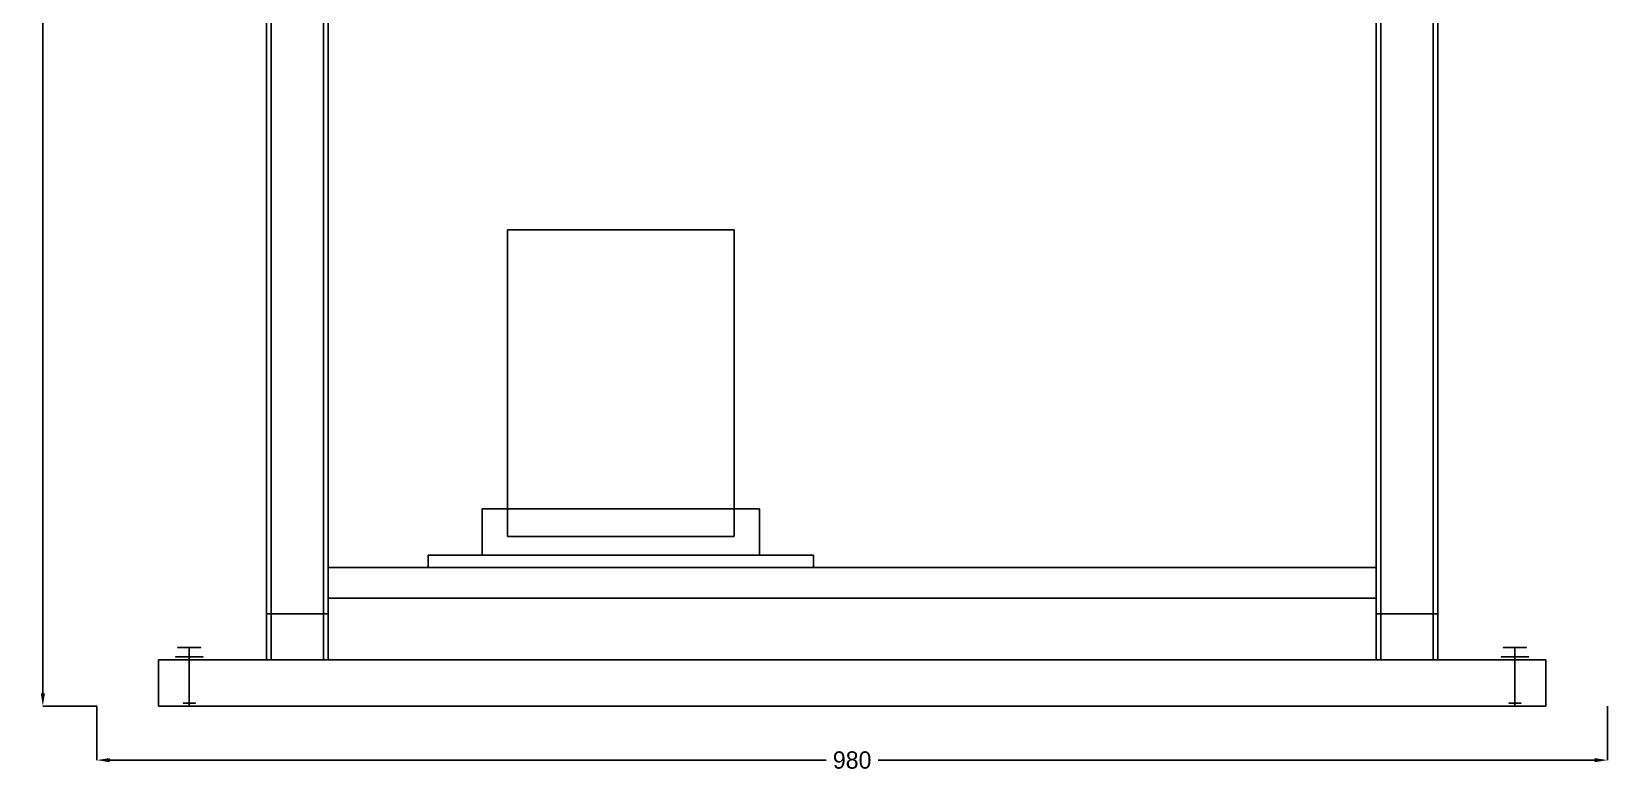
# Model space of a CAD drawing. Header units: millimetres. Extents: x -42 to 2812, y -1495 to 1190.
# Drawn here: x 1790 to 2812, y -42 to 438 of the extents above; entities that cross this region are included whole.
import ezdxf

# ---------------------------------------------------------------- set-up
doc = ezdxf.new("R2010")
doc.units = ezdxf.units.MM
doc.layers.add('DIMENSIONS', color=7, linetype='Continuous')
doc.layers.add('RIGHT', color=7, linetype='Continuous')
doc.dimstyles.get("Standard").update_dxf_attribs({"dimtxt": 2.5, "dimasz": 2.5, "dimexe": 1.25, "dimexo": 0.625, "dimtad": 1, "dimcen": 2.5, "dimazin": 3, "dimtfac": 1, "dimtmove": 0, "dimatfit": 3})

# ---------------------------------------------------------------- blocks, each defined once
blk = doc.blocks.new('_CLOSEDFILLED')
at = {"color": 0, "linetype": 'BYBLOCK'}
blk.add_solid([(-1, 0.16), (0, 0), (-1, -0.16)], dxfattribs=at)
blk = doc.blocks.new('*D5')
for p, q in [((1832.5, 0), (1832.5, -35)), ((2812.5, 0), (2812.5, -35)), ((1840.9125, -35), (2305.675, -35)), ((2339.325, -35), (2804.0875, -35))]:
    blk.add_line(p, q)
at = {"layer": 'Defpoints'}
for p in [(1832.5, 0), (2812.5, 0), (1832.5, -35)]:
    blk.add_point(p, dxfattribs=at)
at = {"layer": 'DIMENSIONS', "xscale": 8.4125, "yscale": 8.4125, "rotation": 180}
blk.add_blockref('_CLOSEDFILLED', (1832.5, -35), dxfattribs=at)
at = {"layer": 'DIMENSIONS', "xscale": 8.4125, "yscale": 8.4125}
blk.add_blockref('_CLOSEDFILLED', (2812.5, -35), dxfattribs=at)
at = {"layer": 'DIMENSIONS', "insert": (2322.5, -35), "char_height": 11.21667, "attachment_point": 5}
blk.add_mtext('980', dxfattribs=at)
blk = doc.blocks.new('*D6')
for p, q in [((1832.5, 1190), (1797.5, 1190)), ((1797.5, 617.4), (1797.5, 1181.6)), ((1797.5, 8.4), (1797.5, 572.6)), ((1832.5, 0), (1797.5, 0))]:
    blk.add_line(p, q)
at = {"layer": 'Defpoints'}
for p in [(1832.5, 1190), (1797.5, 0), (1832.5, 0)]:
    blk.add_point(p, dxfattribs=at)
at = {"layer": 'DIMENSIONS', "xscale": 8.4125, "yscale": 8.4125}
for p, rotation in [((1797.5, 1190), 90), ((1797.5, 0), 270)]:
    blk.add_blockref('_CLOSEDFILLED', p, dxfattribs=dict(at, rotation=rotation))
at = {"layer": 'DIMENSIONS', "insert": (1797.5, 595), "char_height": 11.22, "attachment_point": 5, "rotation": 90}
blk.add_mtext('1190', dxfattribs=at)

msp = doc.modelspace()

# ---------------------------------------------------------------- linework, layer by layer
at = {"layer": 'RIGHT'}
for points in [[(1942.5, 30), (1942.5, 1080)], [(1942.5, 30), (1942.5, 1080)], [(1942.5, 30), (1942.5, 1080)], [(1942.5, 30), (1942.5, 1080)], [(1945.5, 30), (1945.5, 1080)], [(1945.5, 30), (1945.5, 1080)], [(1945.5, 30), (1945.5, 1080)], [(1945.5, 30), (1945.5, 1080)], [(1979.5, 30), (1979.5, 1080)], [(1979.5, 30), (1979.5, 1080)], [(1979.5, 30), (1979.5, 1080)], [(1979.5, 30), (1979.5, 1080)], [(1982.5, 30), (1982.5, 1080)], [(1982.5, 30), (1982.5, 1080)], [(1982.5, 30), (1982.5, 1080)], [(1982.5, 30), (1982.5, 1080)], [(2662.5, 30), (2662.5, 1080)], [(2662.5, 30), (2662.5, 1080)], [(2662.5, 30), (2662.5, 1080)], [(2662.5, 30), (2662.5, 1080)], [(2665.5, 30), (2665.5, 1080)], [(2665.5, 30), (2665.5, 1080)], [(2665.5, 30), (2665.5, 1080)], [(2665.5, 30), (2665.5, 1080)], [(2699.5, 30), (2699.5, 1080)], [(2699.5, 30), (2699.5, 1080)], [(2699.5, 30), (2699.5, 1080)], [(2699.5, 30), (2699.5, 1080)], [(2702.5, 30), (2702.5, 1080)], [(2702.5, 30), (2702.5, 1080)], [(2702.5, 30), (2702.5, 1080)], [(2702.5, 30), (2702.5, 1080)], [(2099, 110), (2099, 309)], [(2099, 309), (2246, 309)], [(2099, 110), (2099, 309)], [(2099, 309), (2246, 309)], [(2246, 110), (2246, 309)], [(2246, 110), (2246, 309)], [(2082.5, 98), (2082.5, 128)], [(2082.5, 128), (2262.5, 128)], [(2082.5, 98), (2082.5, 128)], [(2082.5, 128), (2262.5, 128)], [(2082.5, 98), (2082.5, 128)], [(2082.5, 128), (2262.5, 128)], [(2082.5, 98), (2082.5, 128)], [(2082.5, 128), (2262.5, 128)], [(2262.5, 98), (2262.5, 128)], [(2262.5, 98), (2262.5, 128)], [(2262.5, 98), (2262.5, 128)], [(2262.5, 98), (2262.5, 128)], [(2099, 110), (2246, 110)], [(2099, 110), (2246, 110)], [(2047.5, 90), (2047.5, 98)], [(2047.5, 98), (2297.5, 98)], [(2047.5, 90), (2047.5, 98)], [(2047.5, 98), (2297.5, 98)], [(2082.5, 98), (2262.5, 98)], [(2082.5, 98), (2262.5, 98)], [(2082.5, 98), (2262.5, 98)], [(2082.5, 98), (2262.5, 98)], [(2297.5, 90), (2297.5, 98)], [(2297.5, 90), (2297.5, 98)], [(1982.5, 70), (1982.5, 90)], [(1982.5, 90), (2662.5, 90)], [(1982.5, 70), (1982.5, 90)], [(1982.5, 90), (2662.5, 90)], [(1982.5, 70), (1982.5, 90)], [(1982.5, 90), (2662.5, 90)], [(1982.5, 70), (1982.5, 90)], [(1982.5, 90), (2662.5, 90)], [(2047.5, 90), (2297.5, 90)], [(2047.5, 90), (2297.5, 90)], [(2662.5, 70), (2662.5, 90)], [(2662.5, 70), (2662.5, 90)], [(2662.5, 70), (2662.5, 90)], [(2662.5, 70), (2662.5, 90)], [(1982.5, 70), (2662.5, 70)], [(1982.5, 70), (2662.5, 70)], [(1982.5, 70), (2662.5, 70)], [(1982.5, 70), (2662.5, 70)], [(1942.5, 30), (1942.5, 60)], [(1942.5, 60), (1982.5, 60)], [(1942.5, 30), (1942.5, 60)], [(1942.5, 60), (1982.5, 60)], [(1982.5, 30), (1982.5, 60)], [(1982.5, 30), (1982.5, 60)], [(2662.5, 30), (2662.5, 60)], [(2662.5, 60), (2702.5, 60)], [(2662.5, 30), (2662.5, 60)], [(2662.5, 60), (2702.5, 60)], [(2702.5, 30), (2702.5, 60)], [(2702.5, 30), (2702.5, 60)], [(1892.5, 32), (1896.161, 32), (1899.188, 32), (1901.06, 32), (1901.451, 32), (1900.294, 32), (1897.79, 32), (1894.371, 32), (1890.629, 32), (1887.21, 32), (1884.706, 32), (1883.549, 32), (1883.94, 32), (1885.812, 32), (1888.839, 32), (1892.5, 32)], [(1892.5, 32), (1896.161, 32), (1899.188, 32), (1901.06, 32), (1901.451, 32), (1900.294, 32), (1897.79, 32), (1894.371, 32), (1890.629, 32), (1887.21, 32), (1884.706, 32), (1883.549, 32), (1883.94, 32), (1885.812, 32), (1888.839, 32), (1892.5, 32)], [(1892.5, 38), (1895.551, 38), (1898.074, 38), (1899.633, 38), (1899.959, 38), (1898.995, 38), (1896.908, 38), (1894.059, 38), (1890.941, 38), (1888.092, 38), (1886.005, 38), (1885.041, 38), (1885.367, 38), (1886.926, 38), (1889.449, 38), (1892.5, 38)], [(1892.5, 38), (1895.551, 38), (1898.074, 38), (1899.633, 38), (1899.959, 38), (1898.995, 38), (1896.908, 38), (1894.059, 38), (1890.941, 38), (1888.092, 38), (1886.005, 38), (1885.041, 38), (1885.367, 38), (1886.926, 38), (1889.449, 38), (1892.5, 38)], [(1892.5, 32), (1895.551, 32), (1898.074, 32), (1899.633, 32), (1899.959, 32), (1898.995, 32), (1896.908, 32), (1894.059, 32), (1890.941, 32), (1888.092, 32), (1886.005, 32), (1885.041, 32), (1885.367, 32), (1886.926, 32), (1889.449, 32), (1892.5, 32)], [(1892.5, 32), (1895.551, 32), (1898.074, 32), (1899.633, 32), (1899.959, 32), (1898.995, 32), (1896.908, 32), (1894.059, 32), (1890.941, 32), (1888.092, 32), (1886.005, 32), (1885.041, 32), (1885.367, 32), (1886.926, 32), (1889.449, 32), (1892.5, 32)], [(1892.5, 32), (1894.33, 32), (1895.844, 32), (1896.78, 32), (1896.975, 32), (1896.397, 32), (1895.145, 32), (1893.436, 32), (1891.564, 32), (1889.855, 32), (1888.603, 32), (1888.025, 32), (1888.22, 32), (1889.156, 32), (1890.67, 32), (1892.5, 32)], [(1892.5, 32), (1894.33, 32), (1895.844, 32), (1896.78, 32), (1896.975, 32), (1896.397, 32), (1895.145, 32), (1893.436, 32), (1891.564, 32), (1889.855, 32), (1888.603, 32), (1888.025, 32), (1888.22, 32), (1889.156, 32), (1890.67, 32), (1892.5, 32)], [(1892.5, 32), (1894.127, 32), (1895.473, 32), (1896.304, 32), (1896.478, 32), (1895.964, 32), (1894.851, 32), (1893.332, 32), (1891.668, 32), (1890.149, 32), (1889.036, 32), (1888.522, 32), (1888.696, 32), (1889.527, 32), (1890.873, 32), (1892.5, 32)], [(1892.5, 32), (1894.127, 32), (1895.473, 32), (1896.304, 32), (1896.478, 32), (1895.964, 32), (1894.851, 32), (1893.332, 32), (1891.668, 32), (1890.149, 32), (1889.036, 32), (1888.522, 32), (1888.696, 32), (1889.527, 32), (1890.873, 32), (1892.5, 32)], [(1892.5, 32), (1892.5, 38)], [(1892.5, 32), (1892.5, 38)], [(1892.5, 2), (1892.5, 32)], [(1892.5, 30), (1892.5, 32)], [(1892.5, 30), (1892.5, 32)], [(1892.5, 2), (1892.5, 32)], [(1892.5, 30), (1892.5, 32)], [(1892.5, 30), (1892.5, 32)], [(2752.5, 32), (2756.161, 32), (2759.188, 32), (2761.06, 32), (2761.451, 32), (2760.294, 32), (2757.79, 32), (2754.371, 32), (2750.629, 32), (2747.21, 32), (2744.706, 32), (2743.549, 32), (2743.94, 32), (2745.812, 32), (2748.839, 32), (2752.5, 32)], [(2752.5, 32), (2756.161, 32), (2759.188, 32), (2761.06, 32), (2761.451, 32), (2760.294, 32), (2757.79, 32), (2754.371, 32), (2750.629, 32), (2747.21, 32), (2744.706, 32), (2743.549, 32), (2743.94, 32), (2745.812, 32), (2748.839, 32), (2752.5, 32)], [(2752.5, 38), (2755.551, 38), (2758.074, 38), (2759.633, 38), (2759.959, 38), (2758.995, 38), (2756.908, 38), (2754.059, 38), (2750.941, 38), (2748.092, 38), (2746.005, 38), (2745.041, 38), (2745.367, 38), (2746.926, 38), (2749.449, 38), (2752.5, 38)], [(2752.5, 38), (2755.551, 38), (2758.074, 38), (2759.633, 38), (2759.959, 38), (2758.995, 38), (2756.908, 38), (2754.059, 38), (2750.941, 38), (2748.092, 38), (2746.005, 38), (2745.041, 38), (2745.367, 38), (2746.926, 38), (2749.449, 38), (2752.5, 38)], [(2752.5, 32), (2755.551, 32), (2758.074, 32), (2759.633, 32), (2759.959, 32), (2758.995, 32), (2756.908, 32), (2754.059, 32), (2750.941, 32), (2748.092, 32), (2746.005, 32), (2745.041, 32), (2745.367, 32), (2746.926, 32), (2749.449, 32), (2752.5, 32)], [(2752.5, 32), (2755.551, 32), (2758.074, 32), (2759.633, 32), (2759.959, 32), (2758.995, 32), (2756.908, 32), (2754.059, 32), (2750.941, 32), (2748.092, 32), (2746.005, 32), (2745.041, 32), (2745.367, 32), (2746.926, 32), (2749.449, 32), (2752.5, 32)], [(2752.5, 32), (2754.33, 32), (2755.844, 32), (2756.78, 32), (2756.975, 32), (2756.397, 32), (2755.145, 32), (2753.436, 32), (2751.564, 32), (2749.855, 32), (2748.603, 32), (2748.025, 32), (2748.22, 32), (2749.156, 32), (2750.67, 32), (2752.5, 32)], [(2752.5, 32), (2754.33, 32), (2755.844, 32), (2756.78, 32), (2756.975, 32), (2756.397, 32), (2755.145, 32), (2753.436, 32), (2751.564, 32), (2749.855, 32), (2748.603, 32), (2748.025, 32), (2748.22, 32), (2749.156, 32), (2750.67, 32), (2752.5, 32)], [(2752.5, 32), (2754.127, 32), (2755.473, 32), (2756.304, 32), (2756.478, 32), (2755.964, 32), (2754.851, 32), (2753.332, 32), (2751.668, 32), (2750.149, 32), (2749.036, 32), (2748.522, 32), (2748.696, 32), (2749.527, 32), (2750.873, 32), (2752.5, 32)], [(2752.5, 32), (2754.127, 32), (2755.473, 32), (2756.304, 32), (2756.478, 32), (2755.964, 32), (2754.851, 32), (2753.332, 32), (2751.668, 32), (2750.149, 32), (2749.036, 32), (2748.522, 32), (2748.696, 32), (2749.527, 32), (2750.873, 32), (2752.5, 32)], [(2752.5, 32), (2752.5, 38)], [(2752.5, 32), (2752.5, 38)], [(2752.5, 2), (2752.5, 32)], [(2752.5, 30), (2752.5, 32)], [(2752.5, 30), (2752.5, 32)], [(2752.5, 2), (2752.5, 32)], [(2752.5, 30), (2752.5, 32)], [(2752.5, 30), (2752.5, 32)], [(1872.5, 0), (1872.5, 30)], [(1872.5, 30), (2772.5, 30)], [(1872.5, 0), (1872.5, 30)], [(1872.5, 30), (2772.5, 30)], [(1872.5, 0), (1872.5, 30)], [(1872.5, 30), (2772.5, 30)], [(1872.5, 0), (1872.5, 30)], [(1872.5, 30), (2772.5, 30)], [(1892.5, 30), (1896.161, 30), (1899.188, 30), (1901.06, 30), (1901.451, 30), (1900.294, 30), (1897.79, 30), (1894.371, 30), (1890.629, 30), (1887.21, 30), (1884.706, 30), (1883.549, 30), (1883.94, 30), (1885.812, 30), (1888.839, 30), (1892.5, 30)], [(1892.5, 30), (1896.161, 30), (1899.188, 30), (1901.06, 30), (1901.451, 30), (1900.294, 30), (1897.79, 30), (1894.371, 30), (1890.629, 30), (1887.21, 30), (1884.706, 30), (1883.549, 30), (1883.94, 30), (1885.812, 30), (1888.839, 30), (1892.5, 30)], [(1892.5, 30), (1894.33, 30), (1895.844, 30), (1896.78, 30), (1896.975, 30), (1896.397, 30), (1895.145, 30), (1893.436, 30), (1891.564, 30), (1889.855, 30), (1888.603, 30), (1888.025, 30), (1888.22, 30), (1889.156, 30), (1890.67, 30), (1892.5, 30)], [(1892.5, 30), (1894.33, 30), (1895.844, 30), (1896.78, 30), (1896.975, 30), (1896.397, 30), (1895.145, 30), (1893.436, 30), (1891.564, 30), (1889.855, 30), (1888.603, 30), (1888.025, 30), (1888.22, 30), (1889.156, 30), (1890.67, 30), (1892.5, 30)], [(1892.5, 30), (1894.229, 30), (1895.658, 30), (1896.542, 30), (1896.727, 30), (1896.181, 30), (1894.998, 30), (1893.384, 30), (1891.616, 30), (1890.002, 30), (1888.819, 30), (1888.273, 30), (1888.458, 30), (1889.342, 30), (1890.771, 30), (1892.5, 30)], [(1892.5, 30), (1894.229, 30), (1895.658, 30), (1896.542, 30), (1896.727, 30), (1896.181, 30), (1894.998, 30), (1893.384, 30), (1891.616, 30), (1890.002, 30), (1888.819, 30), (1888.273, 30), (1888.458, 30), (1889.342, 30), (1890.771, 30), (1892.5, 30)], [(1892.5, 0), (1892.5, 30)], [(1892.5, 0), (1892.5, 30)], [(1942.5, 30), (1982.5, 30)], [(1942.5, 30), (1982.5, 30)], [(1942.5, 30), (1982.5, 30)], [(1942.5, 30), (1982.5, 30)], [(1942.5, 30), (1982.5, 30)], [(1942.5, 30), (1982.5, 30)], [(1945.5, 30), (1979.5, 30)], [(1945.5, 30), (1979.5, 30)], [(1945.5, 30), (1979.5, 30)], [(1945.5, 30), (1979.5, 30)], [(2662.5, 30), (2702.5, 30)], [(2662.5, 30), (2702.5, 30)], [(2662.5, 30), (2702.5, 30)], [(2662.5, 30), (2702.5, 30)], [(2662.5, 30), (2702.5, 30)], [(2662.5, 30), (2702.5, 30)], [(2665.5, 30), (2699.5, 30)], [(2665.5, 30), (2699.5, 30)], [(2665.5, 30), (2699.5, 30)], [(2665.5, 30), (2699.5, 30)], [(2752.5, 30), (2756.161, 30), (2759.188, 30), (2761.06, 30), (2761.451, 30), (2760.294, 30), (2757.79, 30), (2754.371, 30), (2750.629, 30), (2747.21, 30), (2744.706, 30), (2743.549, 30), (2743.94, 30), (2745.812, 30), (2748.839, 30), (2752.5, 30)], [(2752.5, 30), (2756.161, 30), (2759.188, 30), (2761.06, 30), (2761.451, 30), (2760.294, 30), (2757.79, 30), (2754.371, 30), (2750.629, 30), (2747.21, 30), (2744.706, 30), (2743.549, 30), (2743.94, 30), (2745.812, 30), (2748.839, 30), (2752.5, 30)], [(2752.5, 30), (2754.33, 30), (2755.844, 30), (2756.78, 30), (2756.975, 30), (2756.397, 30), (2755.145, 30), (2753.436, 30), (2751.564, 30), (2749.855, 30), (2748.603, 30), (2748.025, 30), (2748.22, 30), (2749.156, 30), (2750.67, 30), (2752.5, 30)], [(2752.5, 30), (2754.33, 30), (2755.844, 30), (2756.78, 30), (2756.975, 30), (2756.397, 30), (2755.145, 30), (2753.436, 30), (2751.564, 30), (2749.855, 30), (2748.603, 30), (2748.025, 30), (2748.22, 30), (2749.156, 30), (2750.67, 30), (2752.5, 30)], [(2752.5, 30), (2754.229, 30), (2755.658, 30), (2756.542, 30), (2756.727, 30), (2756.181, 30), (2754.998, 30), (2753.384, 30), (2751.616, 30), (2750.002, 30), (2748.819, 30), (2748.273, 30), (2748.458, 30), (2749.342, 30), (2750.771, 30), (2752.5, 30)], [(2752.5, 30), (2754.229, 30), (2755.658, 30), (2756.542, 30), (2756.727, 30), (2756.181, 30), (2754.998, 30), (2753.384, 30), (2751.616, 30), (2750.002, 30), (2748.819, 30), (2748.273, 30), (2748.458, 30), (2749.342, 30), (2750.771, 30), (2752.5, 30)], [(2752.5, 0), (2752.5, 30)], [(2752.5, 0), (2752.5, 30)], [(2772.5, 0), (2772.5, 30)], [(2772.5, 0), (2772.5, 30)], [(2772.5, 0), (2772.5, 30)], [(2772.5, 0), (2772.5, 30)], [(1872.5, 0), (2772.5, 0)], [(1872.5, 0), (2772.5, 0)], [(1872.5, 0), (2772.5, 0)], [(1872.5, 0), (2772.5, 0)], [(1892.5, 0), (1894.229, 0), (1895.658, 0), (1896.542, 0), (1896.727, 0), (1896.181, 0), (1894.998, 0), (1893.384, 0), (1891.616, 0), (1890.002, 0), (1888.819, 0), (1888.273, 0), (1888.458, 0), (1889.342, 0), (1890.771, 0), (1892.5, 0)], [(1892.5, 0), (1894.229, 0), (1895.658, 0), (1896.542, 0), (1896.727, 0), (1896.181, 0), (1894.998, 0), (1893.384, 0), (1891.616, 0), (1890.002, 0), (1888.819, 0), (1888.273, 0), (1888.458, 0), (1889.342, 0), (1890.771, 0), (1892.5, 0)], [(1892.5, 2), (1894.127, 2), (1895.473, 2), (1896.304, 2), (1896.478, 2), (1895.964, 2), (1894.851, 2), (1893.332, 2), (1891.668, 2), (1890.149, 2), (1889.036, 2), (1888.522, 2), (1888.696, 2), (1889.527, 2), (1890.873, 2), (1892.5, 2)], [(1892.5, 2), (1894.127, 2), (1895.473, 2), (1896.304, 2), (1896.478, 2), (1895.964, 2), (1894.851, 2), (1893.332, 2), (1891.668, 2), (1890.149, 2), (1889.036, 2), (1888.522, 2), (1888.696, 2), (1889.527, 2), (1890.873, 2), (1892.5, 2)], [(2752.5, 0), (2754.229, 0), (2755.658, 0), (2756.542, 0), (2756.727, 0), (2756.181, 0), (2754.998, 0), (2753.384, 0), (2751.616, 0), (2750.002, 0), (2748.819, 0), (2748.273, 0), (2748.458, 0), (2749.342, 0), (2750.771, 0), (2752.5, 0)], [(2752.5, 0), (2754.229, 0), (2755.658, 0), (2756.542, 0), (2756.727, 0), (2756.181, 0), (2754.998, 0), (2753.384, 0), (2751.616, 0), (2750.002, 0), (2748.819, 0), (2748.273, 0), (2748.458, 0), (2749.342, 0), (2750.771, 0), (2752.5, 0)], [(2752.5, 2), (2754.127, 2), (2755.473, 2), (2756.304, 2), (2756.478, 2), (2755.964, 2), (2754.851, 2), (2753.332, 2), (2751.668, 2), (2750.149, 2), (2749.036, 2), (2748.522, 2), (2748.696, 2), (2749.527, 2), (2750.873, 2), (2752.5, 2)], [(2752.5, 2), (2754.127, 2), (2755.473, 2), (2756.304, 2), (2756.478, 2), (2755.964, 2), (2754.851, 2), (2753.332, 2), (2751.668, 2), (2750.149, 2), (2749.036, 2), (2748.522, 2), (2748.696, 2), (2749.527, 2), (2750.873, 2), (2752.5, 2)]]:
    msp.add_lwpolyline(points, dxfattribs=at)

# ---------------------------------------------------------------- dimensions: what is measured, and where the dimension line sits
at = {"layer": 'DIMENSIONS'}
dim = msp.add_linear_dim(base=(1797.5, 0), p1=(1832.5, 0), p2=(1832.5, 1190), angle=90, dimstyle='Standard', override={"dimtxt": 11.216667, "dimasz": 8.4125, "dimdec": 2}, dxfattribs=at)
dim.commit()
dim.dimension.update_dxf_attribs({"geometry": '*D6', "text_midpoint": (1797.5, 595)})
dim = msp.add_linear_dim(base=(1832.5, -35), p1=(1832.5, 0), p2=(2812.5, 0), dimstyle='Standard', override={"dimtxt": 11.216667, "dimasz": 8.4125, "dimdec": 2}, dxfattribs=at)
dim.commit()
dim.dimension.update_dxf_attribs({"geometry": '*D5', "text_midpoint": (2322.5, -35)})

doc.saveas('drawing.dxf')
